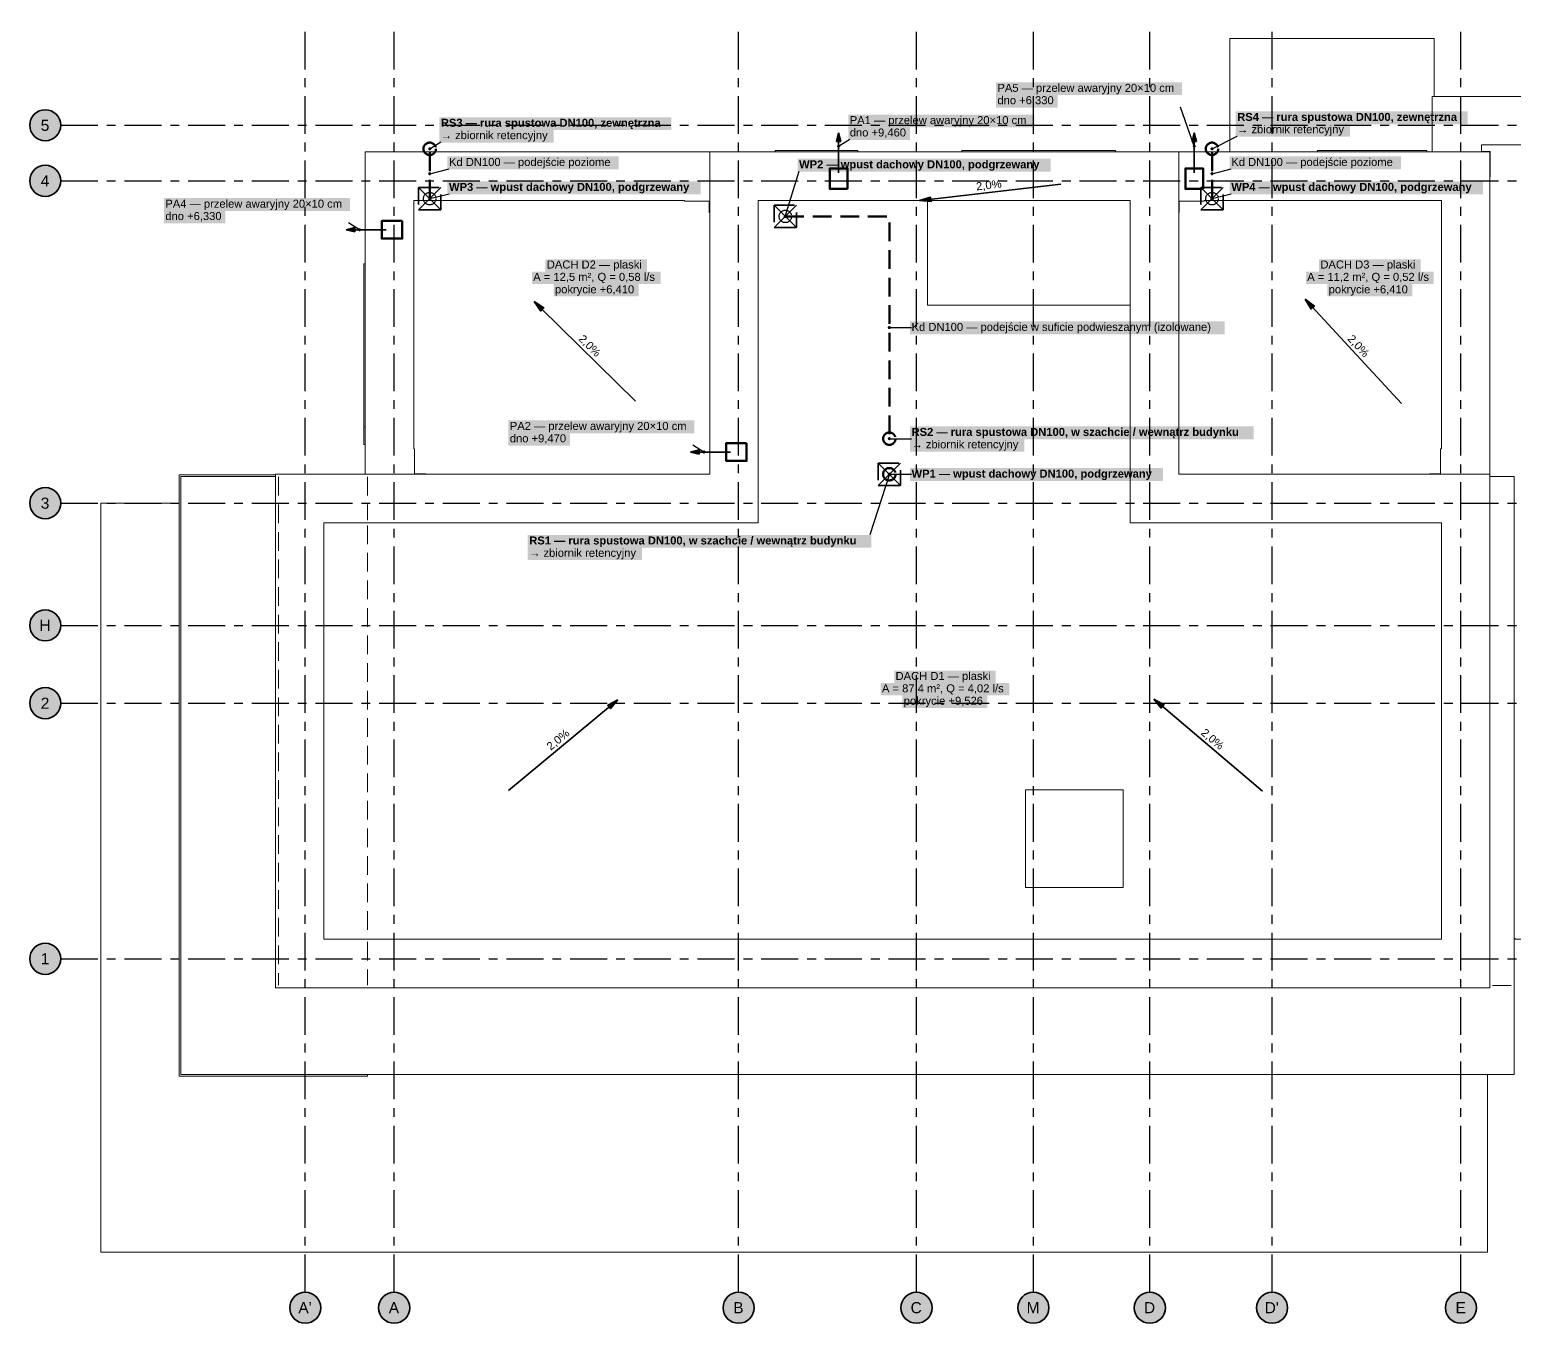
# Model space of a CAD drawing. Header units: metres. Extents: x -4.1 to 68, y -4.1 to 12.3.
# Drawn here: x -4.1 to 12.6, y -4.1 to 10.45 of the extents above; entities that cross this region are included whole.
import ezdxf

# ---------------------------------------------------------------- set-up
doc = ezdxf.new("R2010")
doc.units = ezdxf.units.M
for name, pattern in [('KRESKA_DLUGA', [9.45, 8.4, -1.05]), ('KRESKOWA', [5.25, 4.2, -1.05]), ('PUNKTOWA', [10.5, 8.4, -1.05, 0, -1.05])]:
    doc.linetypes.add(name, pattern=pattern)
doc.layers.add('A-MASKA', color=7, linetype='Continuous', lineweight=18)
doc.layers.add('S-OPISY', color=2, linetype='Continuous', lineweight=25)
for name, color, linetype, lineweight, true_color in [('I-OSIE', 8, 'PUNKTOWA', 18, 0x7a7a7a), ('I-PODKLAD', 8, 'Continuous', 18, 0x9a9a9a), ('S-DESZCZ', 150, 'KRESKA_DLUGA', 35, 0x00808a)]:
    doc.layers.add(name, color=color, linetype=linetype, lineweight=lineweight, true_color=true_color)
doc.styles.add('PL_ARIAL', font='arial.ttf')
doc.styles.add('PL_ARIAL_B', font='arialbd.ttf')

msp = doc.modelspace()

# ---------------------------------------------------------------- hatches: boundary and pattern name
at = {"layer": 'A-MASKA', "true_color": 0xffffff}
for points in [[(6.768, 9.714), (8.862, 9.714), (8.862, 9.859), (6.768, 9.859)], [(6.768, 9.574), (7.462, 9.574), (7.462, 9.719), (6.768, 9.719)], [(9.465, 9.387), (12.074, 9.387), (12.074, 9.532), (9.465, 9.532)], [(0.508, 9.321), (3.116, 9.321), (3.116, 9.466), (0.508, 9.466)], [(5.107, 9.351), (7.201, 9.351), (7.201, 9.496), (5.107, 9.496)], [(5.107, 9.211), (5.801, 9.211), (5.801, 9.356), (5.107, 9.356)], [(9.465, 9.248), (10.751, 9.248), (10.751, 9.392), (9.465, 9.392)], [(0.508, 9.181), (1.793, 9.181), (1.793, 9.326), (0.508, 9.326)], [(0.599, 8.879), (2.525, 8.879), (2.525, 9.024), (0.599, 9.024)], [(9.399, 8.879), (11.325, 8.879), (11.325, 9.024), (9.399, 9.024)], [(4.538, 8.854), (7.386, 8.854), (7.386, 8.999), (4.538, 8.999)], [(0.599, 8.599), (3.447, 8.599), (3.447, 8.744), (0.599, 8.744)], [(9.399, 8.599), (12.247, 8.599), (12.247, 8.744), (9.399, 8.744)], [(-2.591, 8.411), (-0.498, 8.411), (-0.498, 8.556), (-2.591, 8.556)], [(-2.591, 8.271), (-1.898, 8.271), (-1.898, 8.416), (-2.591, 8.416)], [(1.702, 7.729), (2.844, 7.729), (2.844, 7.869), (1.702, 7.869)], [(10.404, 7.729), (11.546, 7.729), (11.546, 7.869), (10.404, 7.869)], [(1.549, 7.59), (2.997, 7.59), (2.997, 7.73), (1.549, 7.73)], [(10.256, 7.59), (11.694, 7.59), (11.694, 7.73), (10.256, 7.73)], [(1.794, 7.45), (2.751, 7.45), (2.751, 7.59), (1.794, 7.59)], [(10.497, 7.45), (11.454, 7.45), (11.454, 7.59), (10.497, 7.59)], [(5.803, 7.024), (9.342, 7.024), (9.342, 7.169), (5.803, 7.169)], [(1.284, 5.911), (3.378, 5.911), (3.378, 6.056), (1.284, 6.056)], [(1.284, 5.771), (1.977, 5.771), (1.977, 5.916), (1.284, 5.916)], [(5.803, 5.844), (9.668, 5.844), (9.668, 5.989), (5.803, 5.989)], [(5.803, 5.705), (7.088, 5.705), (7.088, 5.849), (5.803, 5.849)], [(5.803, 5.374), (8.65, 5.374), (8.65, 5.519), (5.803, 5.519)], [(1.502, 4.623), (5.368, 4.623), (5.368, 4.768), (1.502, 4.768)], [(1.502, 4.484), (2.787, 4.484), (2.787, 4.628), (1.502, 4.628)], [(5.625, 3.101), (6.767, 3.101), (6.767, 3.241), (5.625, 3.241)], [(5.472, 2.962), (6.92, 2.962), (6.92, 3.102), (5.472, 3.102)], [(5.717, 2.822), (6.674, 2.822), (6.674, 2.962), (5.717, 2.962)]]:
    msp.add_hatch(color=7, dxfattribs=at).paths.add_polyline_path(points)
at = {"layer": 'I-OSIE', "true_color": 0xffffff}
for points in [[(-3.75, 9.375), (-3.751, 9.398), (-3.756, 9.42), (-3.763, 9.442), (-3.773, 9.463), (-3.786, 9.482), (-3.801, 9.499), (-3.818, 9.514), (-3.837, 9.527), (-3.858, 9.537), (-3.88, 9.544), (-3.902, 9.549), (-3.925, 9.55), (-3.948, 9.549), (-3.97, 9.544), (-3.992, 9.537), (-4.013, 9.527), (-4.032, 9.514), (-4.049, 9.499), (-4.064, 9.482), (-4.077, 9.463), (-4.087, 9.442), (-4.094, 9.42), (-4.099, 9.398), (-4.1, 9.375), (-4.099, 9.352), (-4.094, 9.33), (-4.087, 9.308), (-4.077, 9.287), (-4.064, 9.268), (-4.049, 9.251), (-4.032, 9.236), (-4.013, 9.223), (-3.992, 9.213), (-3.97, 9.206), (-3.948, 9.201), (-3.925, 9.2), (-3.902, 9.201), (-3.88, 9.206), (-3.858, 9.213), (-3.837, 9.223), (-3.818, 9.236), (-3.801, 9.251), (-3.786, 9.268), (-3.773, 9.287), (-3.763, 9.308), (-3.756, 9.33), (-3.751, 9.352)], [(-3.75, 8.75), (-3.751, 8.773), (-3.756, 8.795), (-3.763, 8.817), (-3.773, 8.838), (-3.786, 8.857), (-3.801, 8.874), (-3.818, 8.889), (-3.837, 8.902), (-3.858, 8.912), (-3.88, 8.919), (-3.902, 8.924), (-3.925, 8.925), (-3.948, 8.924), (-3.97, 8.919), (-3.992, 8.912), (-4.013, 8.902), (-4.032, 8.889), (-4.049, 8.874), (-4.064, 8.857), (-4.077, 8.838), (-4.087, 8.817), (-4.094, 8.795), (-4.099, 8.773), (-4.1, 8.75), (-4.099, 8.727), (-4.094, 8.705), (-4.087, 8.683), (-4.077, 8.662), (-4.064, 8.643), (-4.049, 8.626), (-4.032, 8.611), (-4.013, 8.598), (-3.992, 8.588), (-3.97, 8.581), (-3.948, 8.576), (-3.925, 8.575), (-3.902, 8.576), (-3.88, 8.581), (-3.858, 8.588), (-3.837, 8.598), (-3.818, 8.611), (-3.801, 8.626), (-3.786, 8.643), (-3.773, 8.662), (-3.763, 8.683), (-3.756, 8.705), (-3.751, 8.727)], [(-3.75, 5.125), (-3.751, 5.148), (-3.756, 5.17), (-3.763, 5.192), (-3.773, 5.213), (-3.786, 5.232), (-3.801, 5.249), (-3.818, 5.264), (-3.837, 5.277), (-3.858, 5.287), (-3.88, 5.294), (-3.902, 5.299), (-3.925, 5.3), (-3.948, 5.299), (-3.97, 5.294), (-3.992, 5.287), (-4.013, 5.277), (-4.032, 5.264), (-4.049, 5.249), (-4.064, 5.232), (-4.077, 5.213), (-4.087, 5.192), (-4.094, 5.17), (-4.099, 5.148), (-4.1, 5.125), (-4.099, 5.102), (-4.094, 5.08), (-4.087, 5.058), (-4.077, 5.037), (-4.064, 5.018), (-4.049, 5.001), (-4.032, 4.986), (-4.013, 4.973), (-3.992, 4.963), (-3.97, 4.956), (-3.948, 4.951), (-3.925, 4.95), (-3.902, 4.951), (-3.88, 4.956), (-3.858, 4.963), (-3.837, 4.973), (-3.818, 4.986), (-3.801, 5.001), (-3.786, 5.018), (-3.773, 5.037), (-3.763, 5.058), (-3.756, 5.08), (-3.751, 5.102)], [(-3.75, 3.75), (-3.751, 3.773), (-3.756, 3.795), (-3.763, 3.817), (-3.773, 3.837), (-3.786, 3.857), (-3.801, 3.874), (-3.818, 3.889), (-3.837, 3.902), (-3.858, 3.912), (-3.88, 3.919), (-3.902, 3.924), (-3.925, 3.925), (-3.948, 3.924), (-3.97, 3.919), (-3.992, 3.912), (-4.013, 3.902), (-4.032, 3.889), (-4.049, 3.874), (-4.064, 3.857), (-4.077, 3.837), (-4.087, 3.817), (-4.094, 3.795), (-4.099, 3.773), (-4.1, 3.75), (-4.099, 3.727), (-4.094, 3.705), (-4.087, 3.683), (-4.077, 3.663), (-4.064, 3.643), (-4.049, 3.626), (-4.032, 3.611), (-4.013, 3.598), (-3.992, 3.588), (-3.97, 3.581), (-3.948, 3.576), (-3.925, 3.575), (-3.902, 3.576), (-3.88, 3.581), (-3.858, 3.588), (-3.837, 3.598), (-3.818, 3.611), (-3.801, 3.626), (-3.786, 3.643), (-3.773, 3.663), (-3.763, 3.683), (-3.756, 3.705), (-3.751, 3.727)], [(-3.75, 2.875), (-3.751, 2.898), (-3.756, 2.92), (-3.763, 2.942), (-3.773, 2.962), (-3.786, 2.982), (-3.801, 2.999), (-3.818, 3.014), (-3.837, 3.027), (-3.858, 3.037), (-3.88, 3.044), (-3.902, 3.049), (-3.925, 3.05), (-3.948, 3.049), (-3.97, 3.044), (-3.992, 3.037), (-4.013, 3.027), (-4.032, 3.014), (-4.049, 2.999), (-4.064, 2.982), (-4.077, 2.962), (-4.087, 2.942), (-4.094, 2.92), (-4.099, 2.898), (-4.1, 2.875), (-4.099, 2.852), (-4.094, 2.83), (-4.087, 2.808), (-4.077, 2.788), (-4.064, 2.768), (-4.049, 2.751), (-4.032, 2.736), (-4.013, 2.723), (-3.992, 2.713), (-3.97, 2.706), (-3.948, 2.701), (-3.925, 2.7), (-3.902, 2.701), (-3.88, 2.706), (-3.858, 2.713), (-3.837, 2.723), (-3.818, 2.736), (-3.801, 2.751), (-3.786, 2.768), (-3.773, 2.788), (-3.763, 2.808), (-3.756, 2.83), (-3.751, 2.852)], [(-3.75, 0), (-3.751, 0.023), (-3.756, 0.045), (-3.763, 0.067), (-3.773, 0.087), (-3.786, 0.107), (-3.801, 0.124), (-3.818, 0.139), (-3.837, 0.152), (-3.858, 0.162), (-3.88, 0.169), (-3.902, 0.174), (-3.925, 0.175), (-3.948, 0.174), (-3.97, 0.169), (-3.992, 0.162), (-4.013, 0.152), (-4.032, 0.139), (-4.049, 0.124), (-4.064, 0.107), (-4.077, 0.087), (-4.087, 0.067), (-4.094, 0.045), (-4.099, 0.023), (-4.1, 0), (-4.099, -0.023), (-4.094, -0.045), (-4.087, -0.067), (-4.077, -0.088), (-4.064, -0.107), (-4.049, -0.124), (-4.032, -0.139), (-4.013, -0.152), (-3.992, -0.162), (-3.97, -0.169), (-3.948, -0.174), (-3.925, -0.175), (-3.902, -0.174), (-3.88, -0.169), (-3.858, -0.162), (-3.837, -0.152), (-3.818, -0.139), (-3.801, -0.124), (-3.786, -0.107), (-3.773, -0.088), (-3.763, -0.067), (-3.756, -0.045), (-3.751, -0.023)], [(-0.825, -3.925), (-0.826, -3.902), (-0.831, -3.88), (-0.838, -3.858), (-0.848, -3.837), (-0.861, -3.818), (-0.876, -3.801), (-0.893, -3.786), (-0.913, -3.773), (-0.933, -3.763), (-0.955, -3.756), (-0.977, -3.751), (-1, -3.75), (-1.023, -3.751), (-1.045, -3.756), (-1.067, -3.763), (-1.088, -3.773), (-1.107, -3.786), (-1.124, -3.801), (-1.139, -3.818), (-1.152, -3.837), (-1.162, -3.858), (-1.169, -3.88), (-1.174, -3.902), (-1.175, -3.925), (-1.174, -3.948), (-1.169, -3.97), (-1.162, -3.992), (-1.152, -4.013), (-1.139, -4.032), (-1.124, -4.049), (-1.107, -4.064), (-1.088, -4.077), (-1.067, -4.087), (-1.045, -4.094), (-1.023, -4.099), (-1, -4.1), (-0.977, -4.099), (-0.955, -4.094), (-0.933, -4.087), (-0.913, -4.077), (-0.893, -4.064), (-0.876, -4.049), (-0.861, -4.032), (-0.848, -4.013), (-0.838, -3.992), (-0.831, -3.97), (-0.826, -3.948)], [(0.175, -3.925), (0.174, -3.902), (0.169, -3.88), (0.162, -3.858), (0.152, -3.837), (0.139, -3.818), (0.124, -3.801), (0.107, -3.786), (0.087, -3.773), (0.067, -3.763), (0.045, -3.756), (0.023, -3.751), (0, -3.75), (-0.023, -3.751), (-0.045, -3.756), (-0.067, -3.763), (-0.088, -3.773), (-0.107, -3.786), (-0.124, -3.801), (-0.139, -3.818), (-0.152, -3.837), (-0.162, -3.858), (-0.169, -3.88), (-0.174, -3.902), (-0.175, -3.925), (-0.174, -3.948), (-0.169, -3.97), (-0.162, -3.992), (-0.152, -4.013), (-0.139, -4.032), (-0.124, -4.049), (-0.107, -4.064), (-0.088, -4.077), (-0.067, -4.087), (-0.045, -4.094), (-0.023, -4.099), (0, -4.1), (0.023, -4.099), (0.045, -4.094), (0.067, -4.087), (0.087, -4.077), (0.107, -4.064), (0.124, -4.049), (0.139, -4.032), (0.152, -4.013), (0.162, -3.992), (0.169, -3.97), (0.174, -3.948)], [(4.05, -3.925), (4.049, -3.902), (4.044, -3.88), (4.037, -3.858), (4.027, -3.837), (4.014, -3.818), (3.999, -3.801), (3.982, -3.786), (3.962, -3.773), (3.942, -3.763), (3.92, -3.756), (3.898, -3.751), (3.875, -3.75), (3.852, -3.751), (3.83, -3.756), (3.808, -3.763), (3.788, -3.773), (3.768, -3.786), (3.751, -3.801), (3.736, -3.818), (3.723, -3.837), (3.713, -3.858), (3.706, -3.88), (3.701, -3.902), (3.7, -3.925), (3.701, -3.948), (3.706, -3.97), (3.713, -3.992), (3.723, -4.013), (3.736, -4.032), (3.751, -4.049), (3.768, -4.064), (3.788, -4.077), (3.808, -4.087), (3.83, -4.094), (3.852, -4.099), (3.875, -4.1), (3.898, -4.099), (3.92, -4.094), (3.942, -4.087), (3.962, -4.077), (3.982, -4.064), (3.999, -4.049), (4.014, -4.032), (4.027, -4.013), (4.037, -3.992), (4.044, -3.97), (4.049, -3.948)], [(6.05, -3.925), (6.049, -3.902), (6.044, -3.88), (6.037, -3.858), (6.027, -3.837), (6.014, -3.818), (5.999, -3.801), (5.982, -3.786), (5.962, -3.773), (5.942, -3.763), (5.92, -3.756), (5.898, -3.751), (5.875, -3.75), (5.852, -3.751), (5.83, -3.756), (5.808, -3.763), (5.787, -3.773), (5.768, -3.786), (5.751, -3.801), (5.736, -3.818), (5.723, -3.837), (5.713, -3.858), (5.706, -3.88), (5.701, -3.902), (5.7, -3.925), (5.701, -3.948), (5.706, -3.97), (5.713, -3.992), (5.723, -4.013), (5.736, -4.032), (5.751, -4.049), (5.768, -4.064), (5.787, -4.077), (5.808, -4.087), (5.83, -4.094), (5.852, -4.099), (5.875, -4.1), (5.898, -4.099), (5.92, -4.094), (5.942, -4.087), (5.962, -4.077), (5.982, -4.064), (5.999, -4.049), (6.014, -4.032), (6.027, -4.013), (6.037, -3.992), (6.044, -3.97), (6.049, -3.948)], [(7.365, -3.925), (7.364, -3.902), (7.359, -3.88), (7.352, -3.858), (7.342, -3.837), (7.329, -3.818), (7.314, -3.801), (7.297, -3.786), (7.277, -3.773), (7.257, -3.763), (7.235, -3.756), (7.213, -3.751), (7.19, -3.75), (7.167, -3.751), (7.145, -3.756), (7.123, -3.763), (7.103, -3.773), (7.083, -3.786), (7.066, -3.801), (7.051, -3.818), (7.038, -3.837), (7.028, -3.858), (7.021, -3.88), (7.016, -3.902), (7.015, -3.925), (7.016, -3.948), (7.021, -3.97), (7.028, -3.992), (7.038, -4.013), (7.051, -4.032), (7.066, -4.049), (7.083, -4.064), (7.103, -4.077), (7.123, -4.087), (7.145, -4.094), (7.167, -4.099), (7.19, -4.1), (7.213, -4.099), (7.235, -4.094), (7.257, -4.087), (7.277, -4.077), (7.297, -4.064), (7.314, -4.049), (7.329, -4.032), (7.342, -4.013), (7.352, -3.992), (7.359, -3.97), (7.364, -3.948)], [(8.675, -3.925), (8.674, -3.902), (8.669, -3.88), (8.662, -3.858), (8.652, -3.837), (8.639, -3.818), (8.624, -3.801), (8.607, -3.786), (8.588, -3.773), (8.567, -3.763), (8.545, -3.756), (8.523, -3.751), (8.5, -3.75), (8.477, -3.751), (8.455, -3.756), (8.433, -3.763), (8.412, -3.773), (8.393, -3.786), (8.376, -3.801), (8.361, -3.818), (8.348, -3.837), (8.338, -3.858), (8.331, -3.88), (8.326, -3.902), (8.325, -3.925), (8.326, -3.948), (8.331, -3.97), (8.338, -3.992), (8.348, -4.013), (8.361, -4.032), (8.376, -4.049), (8.393, -4.064), (8.412, -4.077), (8.433, -4.087), (8.455, -4.094), (8.477, -4.099), (8.5, -4.1), (8.523, -4.099), (8.545, -4.094), (8.567, -4.087), (8.588, -4.077), (8.607, -4.064), (8.624, -4.049), (8.639, -4.032), (8.652, -4.013), (8.662, -3.992), (8.669, -3.97), (8.674, -3.948)], [(10.05, -3.925), (10.049, -3.902), (10.044, -3.88), (10.037, -3.858), (10.027, -3.837), (10.014, -3.818), (9.999, -3.801), (9.982, -3.786), (9.963, -3.773), (9.942, -3.763), (9.92, -3.756), (9.898, -3.751), (9.875, -3.75), (9.852, -3.751), (9.83, -3.756), (9.808, -3.763), (9.787, -3.773), (9.768, -3.786), (9.751, -3.801), (9.736, -3.818), (9.723, -3.837), (9.713, -3.858), (9.706, -3.88), (9.701, -3.902), (9.7, -3.925), (9.701, -3.948), (9.706, -3.97), (9.713, -3.992), (9.723, -4.013), (9.736, -4.032), (9.751, -4.049), (9.768, -4.064), (9.787, -4.077), (9.808, -4.087), (9.83, -4.094), (9.852, -4.099), (9.875, -4.1), (9.898, -4.099), (9.92, -4.094), (9.942, -4.087), (9.963, -4.077), (9.982, -4.064), (9.999, -4.049), (10.014, -4.032), (10.027, -4.013), (10.037, -3.992), (10.044, -3.97), (10.049, -3.948)], [(12.175, -3.925), (12.174, -3.902), (12.169, -3.88), (12.162, -3.858), (12.152, -3.837), (12.139, -3.818), (12.124, -3.801), (12.107, -3.786), (12.088, -3.773), (12.067, -3.763), (12.045, -3.756), (12.023, -3.751), (12, -3.75), (11.977, -3.751), (11.955, -3.756), (11.933, -3.763), (11.912, -3.773), (11.893, -3.786), (11.876, -3.801), (11.861, -3.818), (11.848, -3.837), (11.838, -3.858), (11.831, -3.88), (11.826, -3.902), (11.825, -3.925), (11.826, -3.948), (11.831, -3.97), (11.838, -3.992), (11.848, -4.013), (11.861, -4.032), (11.876, -4.049), (11.893, -4.064), (11.912, -4.077), (11.933, -4.087), (11.955, -4.094), (11.977, -4.099), (12, -4.1), (12.023, -4.099), (12.045, -4.094), (12.067, -4.087), (12.088, -4.077), (12.107, -4.064), (12.124, -4.049), (12.139, -4.032), (12.152, -4.013), (12.162, -3.992), (12.169, -3.97), (12.174, -3.948)]]:
    msp.add_hatch(color=7, dxfattribs=at).paths.add_polyline_path(points)
at = {"layer": 'S-DESZCZ', "true_color": 0x000000}
for points in [[(5, 9.29), (5.024, 9.193), (4.976, 9.193)], [(9, 9.29), (9.024, 9.193), (8.976, 9.193)], [(0.418, 9.11), (0.417, 9.115), (0.415, 9.119), (0.412, 9.122), (0.409, 9.125), (0.405, 9.127), (0.4, 9.128), (0.395, 9.127), (0.391, 9.125), (0.388, 9.122), (0.385, 9.119), (0.383, 9.115), (0.383, 9.11), (0.383, 9.105), (0.385, 9.101), (0.388, 9.098), (0.391, 9.095), (0.395, 9.093), (0.4, 9.093), (0.405, 9.093), (0.409, 9.095), (0.412, 9.098), (0.415, 9.101), (0.417, 9.105)], [(9.217, 9.11), (9.217, 9.115), (9.215, 9.119), (9.212, 9.122), (9.209, 9.125), (9.205, 9.127), (9.2, 9.128), (9.195, 9.127), (9.191, 9.125), (9.188, 9.122), (9.185, 9.119), (9.183, 9.115), (9.182, 9.11), (9.183, 9.105), (9.185, 9.101), (9.188, 9.098), (9.191, 9.095), (9.195, 9.093), (9.2, 9.093), (9.205, 9.093), (9.209, 9.095), (9.212, 9.098), (9.215, 9.101), (9.217, 9.105)], [(-0.54, 8.2), (-0.443, 8.224), (-0.443, 8.176)], [(5.588, 5.85), (5.587, 5.855), (5.585, 5.859), (5.582, 5.862), (5.579, 5.865), (5.575, 5.867), (5.57, 5.867), (5.565, 5.867), (5.561, 5.865), (5.558, 5.862), (5.555, 5.859), (5.553, 5.855), (5.553, 5.85), (5.553, 5.845), (5.555, 5.841), (5.558, 5.838), (5.561, 5.835), (5.565, 5.833), (5.57, 5.832), (5.575, 5.833), (5.579, 5.835), (5.582, 5.838), (5.585, 5.841), (5.587, 5.845)], [(3.335, 5.7), (3.432, 5.724), (3.432, 5.676)], [(5.588, 5.45), (5.587, 5.455), (5.585, 5.459), (5.582, 5.462), (5.579, 5.465), (5.575, 5.467), (5.57, 5.468), (5.565, 5.467), (5.561, 5.465), (5.558, 5.462), (5.555, 5.459), (5.553, 5.455), (5.553, 5.45), (5.553, 5.445), (5.555, 5.441), (5.558, 5.438), (5.561, 5.435), (5.565, 5.433), (5.57, 5.433), (5.575, 5.433), (5.579, 5.435), (5.582, 5.438), (5.585, 5.441), (5.587, 5.445)]]:
    msp.add_hatch(color=7, dxfattribs=at).paths.add_polyline_path(points)
at = {"layer": 'S-OPISY', "true_color": 0x000000}
for points in [[(0.418, 9.11), (0.417, 9.115), (0.415, 9.119), (0.412, 9.122), (0.409, 9.125), (0.405, 9.127), (0.4, 9.128), (0.395, 9.127), (0.391, 9.125), (0.388, 9.122), (0.385, 9.119), (0.383, 9.115), (0.383, 9.11), (0.383, 9.105), (0.385, 9.101), (0.388, 9.098), (0.391, 9.095), (0.395, 9.093), (0.4, 9.093), (0.405, 9.093), (0.409, 9.095), (0.412, 9.098), (0.415, 9.101), (0.417, 9.105)], [(5.018, 9.14), (5.017, 9.145), (5.015, 9.149), (5.012, 9.152), (5.009, 9.155), (5.005, 9.157), (5, 9.158), (4.995, 9.157), (4.991, 9.155), (4.988, 9.152), (4.985, 9.149), (4.983, 9.145), (4.982, 9.14), (4.983, 9.135), (4.985, 9.131), (4.988, 9.128), (4.991, 9.125), (4.995, 9.123), (5, 9.123), (5.005, 9.123), (5.009, 9.125), (5.012, 9.128), (5.015, 9.131), (5.017, 9.135)], [(9.018, 9.14), (9.017, 9.145), (9.015, 9.149), (9.012, 9.152), (9.009, 9.155), (9.005, 9.157), (9, 9.158), (8.995, 9.157), (8.991, 9.155), (8.988, 9.152), (8.985, 9.149), (8.983, 9.145), (8.982, 9.14), (8.983, 9.135), (8.985, 9.131), (8.988, 9.128), (8.991, 9.125), (8.995, 9.123), (9, 9.123), (9.005, 9.123), (9.009, 9.125), (9.012, 9.128), (9.015, 9.131), (9.017, 9.135)], [(9.217, 9.11), (9.217, 9.115), (9.215, 9.119), (9.212, 9.122), (9.209, 9.125), (9.205, 9.127), (9.2, 9.128), (9.195, 9.127), (9.191, 9.125), (9.188, 9.122), (9.185, 9.119), (9.183, 9.115), (9.182, 9.11), (9.183, 9.105), (9.185, 9.101), (9.188, 9.098), (9.191, 9.095), (9.195, 9.093), (9.2, 9.093), (9.205, 9.093), (9.209, 9.095), (9.212, 9.098), (9.215, 9.101), (9.217, 9.105)], [(0.418, 8.83), (0.417, 8.835), (0.415, 8.839), (0.412, 8.842), (0.409, 8.845), (0.405, 8.847), (0.4, 8.848), (0.395, 8.847), (0.391, 8.845), (0.388, 8.842), (0.385, 8.839), (0.383, 8.835), (0.383, 8.83), (0.383, 8.825), (0.385, 8.821), (0.388, 8.818), (0.391, 8.815), (0.395, 8.813), (0.4, 8.813), (0.405, 8.813), (0.409, 8.815), (0.412, 8.818), (0.415, 8.821), (0.417, 8.825)], [(9.217, 8.83), (9.217, 8.835), (9.215, 8.839), (9.212, 8.842), (9.209, 8.845), (9.205, 8.847), (9.2, 8.848), (9.195, 8.847), (9.191, 8.845), (9.188, 8.842), (9.185, 8.839), (9.183, 8.835), (9.182, 8.83), (9.183, 8.825), (9.185, 8.821), (9.188, 8.818), (9.191, 8.815), (9.195, 8.813), (9.2, 8.813), (9.205, 8.813), (9.209, 8.815), (9.212, 8.818), (9.215, 8.821), (9.217, 8.825)], [(0.418, 8.55), (0.417, 8.555), (0.415, 8.559), (0.412, 8.562), (0.409, 8.565), (0.405, 8.567), (0.4, 8.568), (0.395, 8.567), (0.391, 8.565), (0.388, 8.562), (0.385, 8.559), (0.383, 8.555), (0.383, 8.55), (0.383, 8.545), (0.385, 8.541), (0.388, 8.538), (0.391, 8.535), (0.395, 8.533), (0.4, 8.533), (0.405, 8.533), (0.409, 8.535), (0.412, 8.538), (0.415, 8.541), (0.417, 8.545)], [(5.91, 8.527), (6.034, 8.566), (6.04, 8.517)], [(9.217, 8.55), (9.217, 8.555), (9.215, 8.559), (9.212, 8.562), (9.209, 8.565), (9.205, 8.567), (9.2, 8.568), (9.195, 8.567), (9.191, 8.565), (9.188, 8.562), (9.185, 8.559), (9.183, 8.555), (9.182, 8.55), (9.183, 8.545), (9.185, 8.541), (9.188, 8.538), (9.191, 8.535), (9.195, 8.533), (9.2, 8.533), (9.205, 8.533), (9.209, 8.535), (9.212, 8.538), (9.215, 8.541), (9.217, 8.545)], [(4.418, 8.35), (4.417, 8.355), (4.415, 8.359), (4.412, 8.362), (4.409, 8.365), (4.405, 8.367), (4.4, 8.367), (4.395, 8.367), (4.391, 8.365), (4.388, 8.362), (4.385, 8.359), (4.383, 8.355), (4.383, 8.35), (4.383, 8.345), (4.385, 8.341), (4.388, 8.338), (4.391, 8.335), (4.395, 8.333), (4.4, 8.332), (4.405, 8.333), (4.409, 8.335), (4.412, 8.338), (4.415, 8.341), (4.417, 8.345)], [(-0.372, 8.2), (-0.373, 8.205), (-0.375, 8.209), (-0.378, 8.212), (-0.381, 8.215), (-0.385, 8.217), (-0.39, 8.217), (-0.395, 8.217), (-0.399, 8.215), (-0.402, 8.212), (-0.405, 8.209), (-0.407, 8.205), (-0.408, 8.2), (-0.407, 8.195), (-0.405, 8.191), (-0.402, 8.188), (-0.399, 8.185), (-0.395, 8.183), (-0.39, 8.182), (-0.385, 8.183), (-0.381, 8.185), (-0.378, 8.188), (-0.375, 8.191), (-0.373, 8.195)], [(1.576, 7.392), (1.684, 7.321), (1.65, 7.285)], [(10.246, 7.419), (10.351, 7.342), (10.315, 7.308)], [(5.588, 7.1), (5.587, 7.105), (5.585, 7.109), (5.582, 7.112), (5.579, 7.115), (5.575, 7.117), (5.57, 7.117), (5.565, 7.117), (5.561, 7.115), (5.558, 7.112), (5.555, 7.109), (5.553, 7.105), (5.553, 7.1), (5.553, 7.095), (5.555, 7.091), (5.558, 7.088), (5.561, 7.085), (5.565, 7.083), (5.57, 7.082), (5.575, 7.083), (5.579, 7.085), (5.582, 7.088), (5.585, 7.091), (5.587, 7.095)], [(5.588, 5.85), (5.587, 5.855), (5.585, 5.859), (5.582, 5.862), (5.579, 5.865), (5.575, 5.867), (5.57, 5.867), (5.565, 5.867), (5.561, 5.865), (5.558, 5.862), (5.555, 5.859), (5.553, 5.855), (5.553, 5.85), (5.553, 5.845), (5.555, 5.841), (5.558, 5.838), (5.561, 5.835), (5.565, 5.833), (5.57, 5.832), (5.575, 5.833), (5.579, 5.835), (5.582, 5.838), (5.585, 5.841), (5.587, 5.845)], [(3.503, 5.7), (3.502, 5.705), (3.5, 5.709), (3.497, 5.712), (3.494, 5.715), (3.49, 5.717), (3.485, 5.718), (3.48, 5.717), (3.476, 5.715), (3.473, 5.712), (3.47, 5.709), (3.468, 5.705), (3.468, 5.7), (3.468, 5.695), (3.47, 5.691), (3.473, 5.688), (3.476, 5.685), (3.48, 5.683), (3.485, 5.683), (3.49, 5.683), (3.494, 5.685), (3.497, 5.688), (3.5, 5.691), (3.502, 5.695)], [(5.588, 5.45), (5.587, 5.455), (5.585, 5.459), (5.582, 5.462), (5.579, 5.465), (5.575, 5.467), (5.57, 5.468), (5.565, 5.467), (5.561, 5.465), (5.558, 5.462), (5.555, 5.459), (5.553, 5.455), (5.553, 5.45), (5.553, 5.445), (5.555, 5.441), (5.558, 5.438), (5.561, 5.435), (5.565, 5.433), (5.57, 5.433), (5.575, 5.433), (5.579, 5.435), (5.582, 5.438), (5.585, 5.441), (5.587, 5.445)], [(5.588, 5.45), (5.587, 5.455), (5.585, 5.459), (5.582, 5.462), (5.579, 5.465), (5.575, 5.467), (5.57, 5.468), (5.565, 5.467), (5.561, 5.465), (5.558, 5.462), (5.555, 5.459), (5.553, 5.455), (5.553, 5.45), (5.553, 5.445), (5.555, 5.441), (5.558, 5.438), (5.561, 5.435), (5.565, 5.433), (5.57, 5.433), (5.575, 5.433), (5.579, 5.435), (5.582, 5.438), (5.585, 5.441), (5.587, 5.445)], [(2.517, 2.914), (2.435, 2.814), (2.403, 2.852)], [(8.546, 2.921), (8.66, 2.857), (8.628, 2.819)]]:
    msp.add_hatch(color=7, dxfattribs=at).paths.add_polyline_path(points)

# ---------------------------------------------------------------- linework, layer by layer
at = {"layer": 'I-OSIE', "linetype": 'PUNKTOWA', "lineweight": 25, "ltscale": 0.050462, "flags": 128}
for points in [[(-1, -3.75), (-1, 10.45)], [(0, -3.75), (0, 10.45)], [(3.875, -3.75), (3.875, 10.45)], [(5.875, -3.75), (5.875, 10.45)], [(7.19, -3.75), (7.19, 10.45)], [(8.5, -3.75), (8.5, 10.45)], [(9.875, -3.75), (9.875, 10.45)], [(12, -3.75), (12, 10.45)]]:
    msp.add_lwpolyline(points, dxfattribs=at)
at = {"layer": 'I-OSIE', "linetype": 'PUNKTOWA', "lineweight": 25, "ltscale": 0.049556, "flags": 128}
for points in [[(-3.75, 9.375), (21.642, 9.375)], [(-3.75, 8.75), (21.642, 8.75)], [(-3.75, 5.125), (21.642, 5.125)], [(-3.75, 3.75), (21.642, 3.75)], [(-3.75, 2.875), (21.642, 2.875)], [(-3.75, 0), (21.642, 0)]]:
    msp.add_lwpolyline(points, dxfattribs=at)
at = {"layer": 'I-OSIE', "linetype": 'Continuous', "lineweight": 35, "ltscale": 0.05}
for centre in [(-3.925, 9.375), (-3.925, 8.75), (-3.925, 5.125), (-3.925, 3.75), (-3.925, 2.875), (-3.925, 0), (-1, -3.925), (0, -3.925), (3.875, -3.925), (5.875, -3.925), (7.19, -3.925), (8.5, -3.925), (9.875, -3.925), (12, -3.925)]:
    msp.add_circle(centre, 0.175, dxfattribs=at)
at = {"layer": 'I-PODKLAD', "lineweight": 18, "ltscale": 0.05, "true_color": 0x777777}
for points in [[(9.4, 9.075), (9.4, 10.35), (11.7, 10.35), (11.7, 9.7)], [(11.675, 9.075), (11.675, 9.7), (18.7, 9.7), (18.7, -0.325), (13.45, -0.325)], [(8.825, 5.45), (12.325, 5.45), (12.325, -0.325), (-1.335, -0.325), (-1.335, 5.45), (3.55, 5.45), (3.55, 9.075), (8.825, 9.075), (8.825, 5.45)], [(-0.325, 5.45), (-0.325, 9.075), (3.55, 9.075)], [(4.285, 9.075), (4.285, 9.09), (5.215, 9.09), (5.215, 9.075)], [(6.385, 9.075), (6.385, 9.09), (8.115, 9.09), (8.115, 9.075)], [(8.825, 9.075), (12.325, 9.075), (12.325, 5.45)], [(10.385, 9.075), (10.385, 9.09), (11.615, 9.09), (11.615, 9.075)], [(12.601, 0.23), (12.61, 0.23), (12.61, 0.22), (18.155, 0.22), (18.155, 9.155), (12.23, 9.155), (12.23, 9.08), (12.33, 9.08), (12.33, 8.795), (12.325, 8.795)], [(4.095, 4.905), (-0.79, 4.905), (-0.79, 0.22), (11.78, 0.22), (11.78, 4.905), (8.28, 4.905), (8.28, 8.53), (4.095, 8.53), (4.095, 4.905)], [(3.55, 8.395), (3.545, 8.395), (3.545, 8.52), (3.265, 8.52), (3.265, 8.53), (0.22, 8.53), (0.22, 5.735), (0.23, 5.735), (0.23, 5.455), (0.355, 5.455), (0.355, 5.45)], [(8.28, 7.35), (6, 7.35), (6, 8.53)], [(11.645, 5.45), (11.645, 5.455), (11.77, 5.455), (11.77, 5.735), (11.78, 5.735), (11.78, 8.53), (9.11, 8.53), (9.11, 8.52), (8.83, 8.52), (8.83, 8.395), (8.825, 8.395)], [(-0.326, 5.985), (-0.34, 5.985), (-0.34, 7.815), (-0.326, 7.815)], [(-0.326, 5.785), (-0.34, 5.785), (-0.34, 5.984)], [(-0.3, -1.3), (-0.3, -1.32), (-2.42, -1.32), (-2.42, 5.445), (-1.335, 5.445)], [(12.325, 5.425), (12.6, 5.425), (12.6, -1.3), (-2.4, -1.3), (-2.4, 5.425), (-1.335, 5.425)], [(12.3, -1.3), (12.3, -3.3), (-3.3, -3.3), (-3.3, 5.125), (-2.421, 5.125)], [(7.1, 0.8), (7.1, 1.9), (8.2, 1.9), (8.2, 0.8), (7.1, 0.8)]]:
    msp.add_lwpolyline(points, dxfattribs=at)
at = {"layer": 'I-PODKLAD', "linetype": 'KRESKOWA', "lineweight": 18, "ltscale": 0.05, "true_color": 0x777777, "flags": 128}
for points in [[(-1.3, 5.42), (-1.3, -0.295)], [(-0.3, 5.42), (-0.3, 4.935)], [(-0.3, 4.875), (-0.3, 0.25)], [(-0.3, 0.19), (-0.3, -0.295)], [(12.355, -0.3), (12.57, -0.3)]]:
    msp.add_lwpolyline(points, dxfattribs=at)
at = {"layer": 'S-DESZCZ', "lineweight": 35, "ltscale": 0.05, "flags": 128}
for points in [[(5, 9.29), (5.024, 9.193), (4.976, 9.193)], [(9, 9.29), (9.024, 9.193), (8.976, 9.193)], [(0.275, 8.425), (0.525, 8.425), (0.525, 8.675), (0.275, 8.675)], [(9.075, 8.425), (9.325, 8.425), (9.325, 8.675), (9.075, 8.675)], [(4.275, 8.225), (4.525, 8.225), (4.525, 8.475), (4.275, 8.475)], [(-0.54, 8.2), (-0.443, 8.224), (-0.443, 8.176)], [(3.335, 5.7), (3.432, 5.724), (3.432, 5.676)], [(5.445, 5.325), (5.695, 5.325), (5.695, 5.575), (5.445, 5.575)]]:
    msp.add_lwpolyline(points, close=True, dxfattribs=at)
at = {"layer": 'S-DESZCZ', "linetype": 'Continuous', "lineweight": 35, "ltscale": 0.05, "flags": 128}
for points in [[(5, 8.84), (5, 9.29)], [(9, 8.84), (9, 9.29)], [(-0.09, 8.2), (-0.54, 8.2)], [(3.785, 5.7), (3.335, 5.7)]]:
    msp.add_lwpolyline(points, dxfattribs=at)
at = {"layer": 'S-DESZCZ', "linetype": 'KRESKOWA', "lineweight": 50, "ltscale": 0.05, "flags": 128}
for points in [[(0.4, 8.55), (0.4, 9.11)], [(9.2, 8.55), (9.2, 9.11)], [(4.4, 8.35), (5.57, 8.35), (5.57, 5.85)]]:
    msp.add_lwpolyline(points, dxfattribs=at)
at = {"layer": 'S-DESZCZ', "linetype": 'Continuous', "lineweight": 50, "ltscale": 0.05, "flags": 128}
for points in [[(5.1, 8.66), (5.1, 8.89), (4.9, 8.89), (4.9, 8.66)], [(9.1, 8.66), (9.1, 8.89), (8.9, 8.89), (8.9, 8.66)], [(0.09, 8.3), (-0.14, 8.3), (-0.14, 8.1), (0.09, 8.1)], [(3.965, 5.8), (3.735, 5.8), (3.735, 5.6), (3.965, 5.6)]]:
    msp.add_lwpolyline(points, close=True, dxfattribs=at)
at = {"layer": 'S-DESZCZ', "lineweight": 25, "ltscale": 0.05, "flags": 128}
for points in [[(0.275, 8.425), (0.525, 8.675)], [(0.525, 8.425), (0.275, 8.675)], [(9.075, 8.425), (9.325, 8.675)], [(9.325, 8.425), (9.075, 8.675)], [(4.275, 8.225), (4.525, 8.475)], [(4.525, 8.225), (4.275, 8.475)], [(5.445, 5.325), (5.695, 5.575)], [(5.695, 5.325), (5.445, 5.575)]]:
    msp.add_lwpolyline(points, dxfattribs=at)
at = {"layer": 'S-DESZCZ', "lineweight": 50, "ltscale": 0.05}
for centre in [(0.4, 9.11), (9.2, 9.11), (5.57, 5.85), (5.57, 5.45)]:
    msp.add_circle(centre, 0.07, dxfattribs=at)
at = {"layer": 'S-DESZCZ', "lineweight": 25, "ltscale": 0.05}
for centre in [(0.4, 8.55), (9.2, 8.55), (4.4, 8.35), (5.57, 5.45)]:
    msp.add_circle(centre, 0.07, dxfattribs=at)
at = {"layer": 'S-OPISY', "lineweight": 25, "ltscale": 0.05}
for points in [[(9, 9.14), (8.845, 9.58)], [(0.4, 9.11), (0.525, 9.187)], [(5, 9.14), (5.125, 9.217)], [(9.2, 9.11), (9.483, 9.253)], [(0.4, 8.83), (0.617, 8.885)], [(4.4, 8.35), (4.555, 8.86)], [(9.2, 8.83), (9.417, 8.885)], [(0.4, 8.55), (0.617, 8.605)], [(9.2, 8.55), (9.417, 8.605)], [(-0.39, 8.2), (-0.515, 8.277)], [(5.57, 7.1), (5.82, 7.1)], [(5.57, 5.85), (5.82, 5.85)], [(3.485, 5.7), (3.36, 5.777)], [(5.57, 5.45), (5.35, 4.768)], [(5.57, 5.45), (5.82, 5.45)]]:
    msp.add_lwpolyline(points, dxfattribs=at)
at = {"layer": 'S-OPISY', "lineweight": 35, "ltscale": 0.05}
for points in [[(7.499, 8.712), (6.019, 8.539)], [(2.716, 6.27), (1.654, 7.315)], [(11.333, 6.244), (10.321, 7.338)], [(1.286, 1.892), (2.432, 2.844)], [(9.766, 1.885), (8.63, 2.85)]]:
    msp.add_lwpolyline(points, dxfattribs=at)
for points in [[(5.91, 8.527), (6.034, 8.566), (6.04, 8.517)], [(1.576, 7.392), (1.684, 7.321), (1.65, 7.285)], [(10.246, 7.419), (10.351, 7.342), (10.315, 7.308)], [(2.517, 2.914), (2.435, 2.814), (2.403, 2.852)], [(8.546, 2.921), (8.66, 2.857), (8.628, 2.819)]]:
    msp.add_lwpolyline(points, close=True, dxfattribs=at)

# ---------------------------------------------------------------- texts
at = {"layer": 'I-OSIE', "style": 'PL_ARIAL'}
for s, p in [('5', (-3.976, 9.312)), ('4', (-3.976, 8.688)), ('3', (-3.976, 5.062)), ('H', (-3.991, 3.688)), ('2', (-3.976, 2.812)), ('1', (-3.976, -0.062)), ("A'", (-1.078, -3.987)), ('A', (-0.061, -3.987)), ('B', (3.814, -3.987)), ('C', (5.809, -3.987)), ('M', (7.114, -3.987)), ('D', (8.434, -3.987)), ("D'", (9.792, -3.987)), ('E', (11.939, -3.987))]:
    msp.add_text(s, height=0.125, dxfattribs=at).set_placement(p)
at = {"layer": 'S-OPISY'}
for s, style, p in [('dno +6,330', 'PL_ARIAL', (6.786, 9.612)), ('PA5 — przelew awaryjny 20×10 cm', 'PL_ARIAL', (6.786, 9.751)), ('RS3 — rura spustowa DN100, zewnętrzna', 'PL_ARIAL_B', (0.525, 9.358)), ('PA1 — przelew awaryjny 20×10 cm', 'PL_ARIAL', (5.125, 9.388)), ('RS4 — rura spustowa DN100, zewnętrzna', 'PL_ARIAL_B', (9.483, 9.424)), ('→ zbiornik retencyjny', 'PL_ARIAL', (9.483, 9.285)), ('→ zbiornik retencyjny', 'PL_ARIAL', (0.525, 9.219)), ('dno +9,460', 'PL_ARIAL', (5.125, 9.249)), ('Kd DN100 — podejście poziome', 'PL_ARIAL', (0.617, 8.917)), ('WP2 — wpust dachowy DN100, podgrzewany', 'PL_ARIAL_B', (4.555, 8.891)), ('Kd DN100 — podejście poziome', 'PL_ARIAL', (9.417, 8.917)), ('WP3 — wpust dachowy DN100, podgrzewany', 'PL_ARIAL_B', (0.617, 8.637)), ('WP4 — wpust dachowy DN100, podgrzewany', 'PL_ARIAL_B', (9.417, 8.637)), ('PA4 — przelew awaryjny 20×10 cm', 'PL_ARIAL', (-2.574, 8.448)), ('dno +6,330', 'PL_ARIAL', (-2.574, 8.309)), ('DACH D2 — plaski', 'PL_ARIAL', (1.717, 7.764)), ('DACH D3 — plaski', 'PL_ARIAL', (10.419, 7.764)), ('A = 12,5 m², Q = 0,58 l/s', 'PL_ARIAL', (1.564, 7.625)), ('A = 11,2 m², Q = 0,52 l/s', 'PL_ARIAL', (10.271, 7.625)), ('pokrycie +6,410', 'PL_ARIAL', (1.809, 7.485)), ('pokrycie +6,410', 'PL_ARIAL', (10.512, 7.485)), ('Kd DN100 — podejście w suficie podwieszanym (izolowane)', 'PL_ARIAL', (5.82, 7.062)), ('PA2 — przelew awaryjny 20×10 cm', 'PL_ARIAL', (1.301, 5.948)), ('dno +9,470', 'PL_ARIAL', (1.301, 5.809)), ('RS2 — rura spustowa DN100, w szachcie / wewnątrz budynku', 'PL_ARIAL_B', (5.82, 5.881)), ('→ zbiornik retencyjny', 'PL_ARIAL', (5.82, 5.742)), ('WP1 — wpust dachowy DN100, podgrzewany', 'PL_ARIAL_B', (5.82, 5.412)), ('RS1 — rura spustowa DN100, w szachcie / wewnątrz budynku', 'PL_ARIAL_B', (1.519, 4.66)), ('→ zbiornik retencyjny', 'PL_ARIAL', (1.519, 4.521)), ('DACH D1 — plaski', 'PL_ARIAL', (5.64, 3.136)), ('A = 87,4 m², Q = 4,02 l/s', 'PL_ARIAL', (5.487, 2.997)), ('pokrycie +9,526', 'PL_ARIAL', (5.732, 2.857))]:
    msp.add_text(s, height=0.09, dxfattribs=dict(at, style=style)).set_placement(p)
at = {"layer": 'S-OPISY', "style": 'PL_ARIAL'}
for rotation, p in [(6.6702, (6.552, 8.642)), (-44.5453, (2.068, 6.964)), (-47.2374, (10.718, 6.968)), (39.7125, (1.761, 2.339)), (-40.3543, (9.068, 2.53))]:
    msp.add_text('2,0%', height=0.09, rotation=rotation, dxfattribs=at).set_placement(p)

doc.saveas('drawing.dxf')
